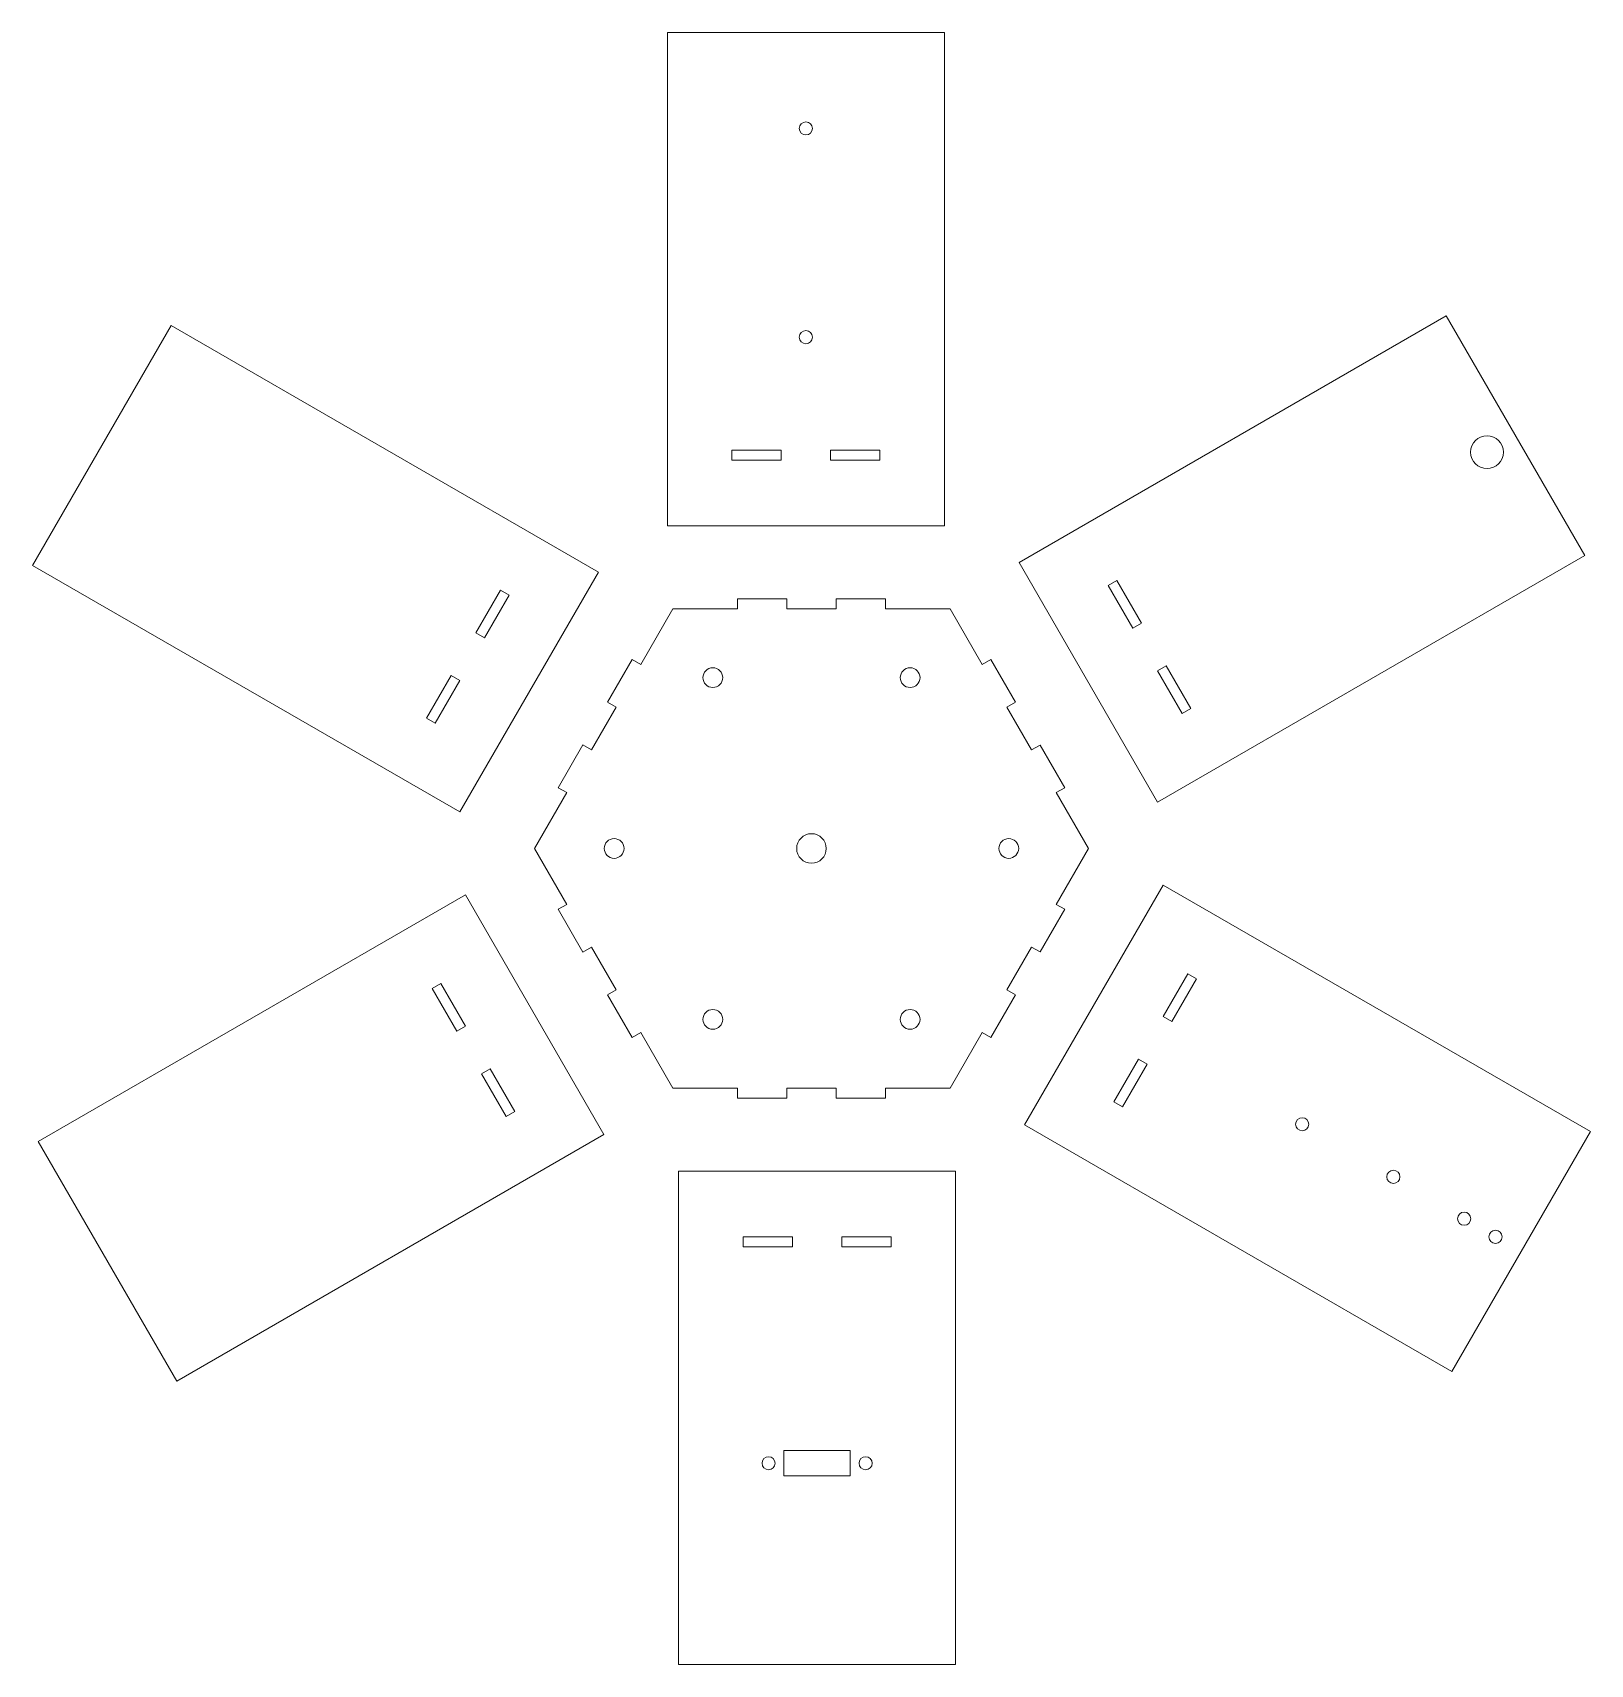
# Model space of a CAD drawing. Header units: millimetres. Extents: x 61 to 535, y 88 to 584.
import ezdxf

# ---------------------------------------------------------------- set-up
doc = ezdxf.new("R2010")
doc.units = ezdxf.units.MM

msp = doc.modelspace()

# ---------------------------------------------------------------- linework, layer by layer
at = {"color": 7, "linetype": 'Continuous', "lineweight": 18}
for p, q in [((254.32, 434.26), (254.32, 584.26)), ((254.32, 584.26), (338.55, 584.26)), ((338.55, 434.26), (338.55, 584.26)), ((361.24, 423.13), (491.14, 498.13)), ((491.14, 498.13), (533.26, 425.19)), ((61.33, 422.23), (103.44, 495.18)), ((233.34, 420.18), (103.44, 495.18)), ((273.94, 457.26), (288.94, 457.26)), ((273.94, 457.26), (273.94, 454.26)), ((288.94, 457.26), (288.94, 454.26)), ((303.94, 457.26), (318.94, 457.26)), ((303.94, 457.26), (303.94, 454.26)), ((318.94, 457.26), (318.94, 454.26)), ((273.94, 454.26), (288.94, 454.26)), ((303.94, 454.26), (318.94, 454.26)), ((254.32, 434.26), (338.55, 434.26)), ((191.23, 347.23), (61.33, 422.23)), ((361.24, 423.13), (403.36, 350.19)), ((403.36, 350.19), (533.26, 425.19)), ((191.23, 347.23), (233.34, 420.18)), ((390.97, 417.64), (388.37, 416.14)), ((390.97, 417.64), (398.47, 404.65)), ((196.12, 401.71), (203.62, 414.7)), ((198.72, 400.21), (206.22, 413.2)), ((203.62, 414.7), (206.22, 413.2)), ((275.65, 412.05), (290.65, 412.05)), ((275.65, 409.05), (275.65, 412.05)), ((290.65, 409.05), (290.65, 412.05)), ((305.65, 412.05), (320.65, 412.05)), ((305.65, 409.05), (305.65, 412.05)), ((320.65, 409.05), (320.65, 412.05)), ((388.37, 416.14), (395.87, 403.15)), ((246.22, 392.07), (256.03, 409.05)), ((256.03, 409.05), (275.65, 409.05)), ((290.65, 409.05), (305.65, 409.05)), ((320.65, 409.05), (340.26, 409.05)), ((350.07, 392.06), (340.26, 409.05)), ((398.47, 404.65), (395.87, 403.15)), ((196.12, 401.71), (198.72, 400.21)), ((236.13, 380.58), (243.63, 393.57)), ((243.63, 393.57), (246.22, 392.07)), ((352.67, 393.56), (350.07, 392.06)), ((360.17, 380.57), (352.67, 393.56)), ((181.12, 375.73), (188.62, 388.72)), ((183.72, 374.23), (191.22, 387.22)), ((188.62, 388.72), (191.22, 387.22)), ((405.97, 391.66), (403.37, 390.16)), ((403.37, 390.16), (410.87, 377.17)), ((405.97, 391.66), (413.47, 378.67)), ((231.22, 366.09), (238.72, 379.08)), ((238.72, 379.08), (236.13, 380.58)), ((357.57, 379.07), (360.17, 380.57)), ((365.07, 366.08), (357.57, 379.07)), ((413.47, 378.67), (410.87, 377.17)), ((181.12, 375.73), (183.72, 374.23)), ((221.13, 354.6), (228.63, 367.59)), ((228.63, 367.59), (231.22, 366.09)), ((367.67, 367.58), (365.07, 366.08)), ((375.17, 354.59), (367.67, 367.58)), ((213.91, 336.11), (223.72, 353.1)), ((223.72, 353.1), (221.13, 354.6)), ((372.57, 353.09), (375.17, 354.59)), ((382.37, 336.11), (372.57, 353.09)), ((223.72, 319.11), (213.91, 336.11)), ((372.57, 319.12), (382.37, 336.11)), ((405.06, 324.98), (362.94, 252.03)), ((405.06, 324.98), (534.96, 249.98)), ((192.93, 322.02), (63.03, 247.02)), ((235.05, 249.08), (192.93, 322.02)), ((221.13, 317.61), (223.72, 319.11)), ((375.17, 317.62), (372.57, 319.12)), ((228.63, 304.62), (221.13, 317.61)), ((367.67, 304.63), (375.17, 317.62)), ((231.22, 306.12), (228.63, 304.62)), ((238.72, 293.13), (231.22, 306.12)), ((357.57, 293.14), (365.07, 306.13)), ((365.07, 306.13), (367.67, 304.63)), ((412.57, 297.98), (405.07, 284.99)), ((415.17, 296.48), (412.57, 297.98)), ((182.82, 293.54), (185.42, 295.04)), ((190.32, 280.55), (182.82, 293.54)), ((192.92, 282.05), (185.42, 295.04)), ((236.13, 291.63), (238.72, 293.13)), ((360.17, 291.64), (357.57, 293.14)), ((415.17, 296.48), (407.67, 283.49)), ((243.63, 278.64), (236.13, 291.63)), ((352.67, 278.65), (360.17, 291.64)), ((407.67, 283.49), (405.07, 284.99)), ((190.32, 280.55), (192.92, 282.05)), ((246.22, 280.14), (243.63, 278.64)), ((256.03, 263.16), (246.22, 280.14)), ((340.26, 263.16), (350.07, 280.15)), ((350.07, 280.15), (352.67, 278.65)), ((197.82, 267.56), (200.42, 269.06)), ((207.92, 256.07), (200.42, 269.06)), ((397.57, 272), (390.07, 259.01)), ((400.17, 270.5), (392.67, 257.51)), ((400.17, 270.5), (397.57, 272)), ((205.32, 254.57), (197.82, 267.56)), ((256.03, 263.16), (275.65, 263.16)), ((275.65, 263.16), (275.65, 260.16)), ((290.65, 263.16), (305.65, 263.16)), ((290.65, 263.16), (290.65, 260.16)), ((305.65, 263.16), (305.65, 260.16)), ((320.65, 263.16), (340.26, 263.16)), ((320.65, 263.16), (320.65, 260.16)), ((275.65, 260.16), (290.65, 260.16)), ((305.65, 260.16), (320.65, 260.16)), ((392.67, 257.51), (390.07, 259.01)), ((205.32, 254.57), (207.92, 256.07)), ((235.05, 249.08), (105.14, 174.08)), ((362.94, 252.03), (492.85, 177.03)), ((534.96, 249.98), (492.85, 177.03)), ((105.14, 174.08), (63.03, 247.02)), ((341.96, 237.95), (257.73, 237.95)), ((257.73, 237.95), (257.73, 87.95)), ((341.96, 237.95), (341.96, 87.95)), ((292.34, 217.95), (277.34, 217.95)), ((277.34, 214.95), (277.34, 217.95)), ((292.34, 214.95), (277.34, 214.95)), ((292.34, 214.95), (292.34, 217.95)), ((322.34, 217.95), (307.34, 217.95)), ((307.34, 214.95), (307.34, 217.95)), ((322.34, 214.95), (307.34, 214.95)), ((322.34, 214.95), (322.34, 217.95)), ((289.75, 152.95), (309.95, 152.95)), ((289.75, 152.95), (289.75, 145.3)), ((309.95, 152.95), (309.95, 145.3)), ((289.75, 145.3), (309.95, 145.3)), ((341.96, 87.95), (257.73, 87.95))]:
    msp.add_line(p, q, dxfattribs=at)
for centre, radius in [((296.44, 555.13), 2), ((296.44, 491.63), 2), ((503.54, 456.66), 5), ((268.14, 388.07), 3), ((328.14, 388.07), 3), ((238.14, 336.11), 3), ((298.14, 336.11), 4.5), ((358.14, 336.11), 3), ((268.14, 284.14), 3), ((328.14, 284.14), 3), ((447.36, 252.23), 2), ((475.07, 236.23), 2), ((496.59, 223.5), 2), ((506.11, 218), 2), ((285.1, 149.12), 2), ((314.6, 149.12), 2)]:
    msp.add_circle(centre, radius, dxfattribs=at)

doc.saveas('drawing.dxf')
